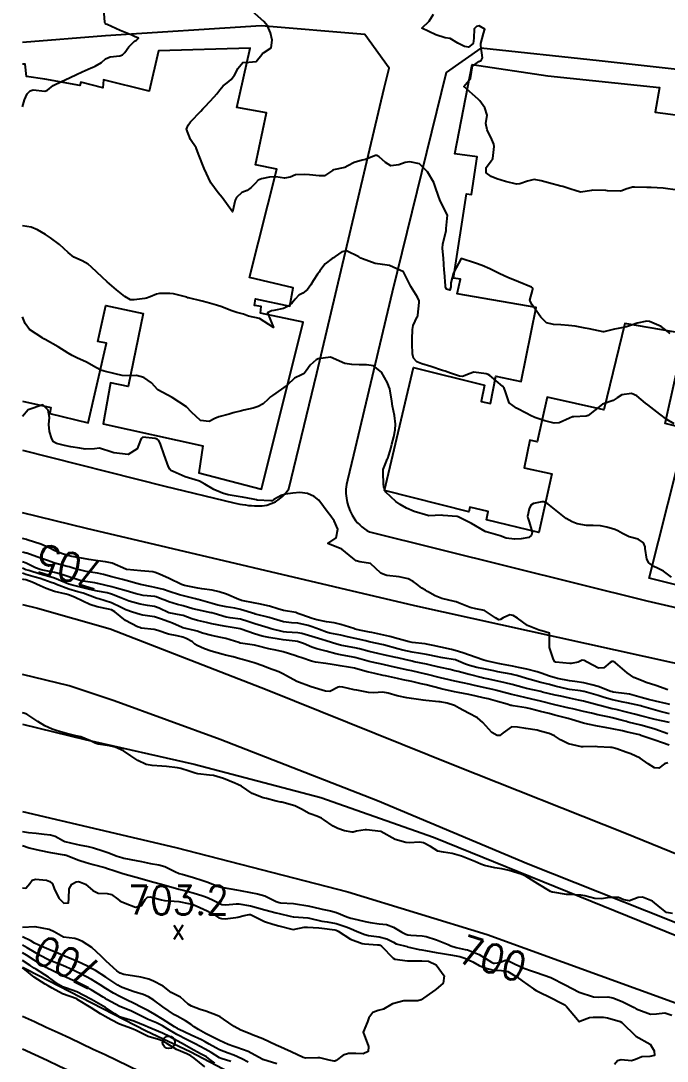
# Model space of a CAD drawing. Header units: metres. Extents: x 286371 to 293043, y 7462578 to 7466404.
# Drawn here: x 286381.7 to 286471.7, y 7466185.3 to 7466330.2 of the extents above; entities that cross this region are included whole.
import ezdxf
from ezdxf.enums import TextEntityAlignment as Align

# ---------------------------------------------------------------- set-up
doc = ezdxf.new("R2010")
doc.units = ezdxf.units.M
doc.header["$MEASUREMENT"] = 0
for name, color, linetype in [('Cotas', 45, 'Continuous'), ('Curvas de Nivel 1m', 11, 'Continuous'), ('Curvas de Nivel 5m', 15, 'Continuous'), ('Divisas', 45, 'Continuous'), ('Edificações', 30, 'Continuous'), ('Linha Férrea', 20, 'Continuous'), ('Pontos Cotados', 45, 'Continuous'), ('Postes', 20, 'Continuous'), ('Vias primárias', 230, 'Continuous')]:
    doc.layers.add(name, color=color, linetype=linetype)
doc.styles.add('Style-STANDARD', font='STANDARD.shx')

# ---------------------------------------------------------------- blocks, each defined once
blk = doc.blocks.new('ELVTXT_151')
at = {"layer": 'Pontos Cotados', "linetype": 'Continuous', "style": 'Style-STANDARD'}
for s, height, p in [('703.2', 4, (0, 4)), ('x', 3, (0, 0))]:
    blk.add_text(s, height=height, dxfattribs=at).set_placement(p, align=Align.MIDDLE_CENTER)

msp = doc.modelspace()

# ---------------------------------------------------------------- linework, layer by layer
at = {"layer": 'Curvas de Nivel 1m', "flags": 128}
for points, elevation in [([(286381.9, 7466318.26), (286382.17, 7466319.25), (286382.56, 7466320.05), (286382.95, 7466320.48), (286383.39, 7466320.63), (286384.98, 7466320.42), (286385.39, 7466320.58), (286386.17, 7466321.22), (286387.41, 7466321.84), (286387.75, 7466321.97), (286389.43, 7466322.77), (286390.2, 7466323.15), (286391.44, 7466323.68), (286391.61, 7466323.74), (286392.01, 7466323.9), (286392.88, 7466324.45), (286393.46, 7466324.95), (286394.09, 7466325.24), (286395.47, 7466325.37), (286395.81, 7466325.5), (286396.14, 7466325.83), (286396.7, 7466326.62), (286397.5, 7466327.4), (286397.76, 7466327.55), (286398.07, 7466327.81), (286397.51, 7466328.07), (286397.12, 7466328.22), (286395.52, 7466328.91), (286393.67, 7466329.74), (286393.53, 7466329.79), (286393.41, 7466329.88), (286393.35, 7466330.07), (286393.2, 7466331.88)], 709), ([(286473.18, 7466306.65), (286471.19, 7466306.91), (286469.48, 7466307.01), (286469.19, 7466307), (286468.91, 7466307.01), (286467.19, 7466307.05), (286466.91, 7466307.04), (286465.98, 7466306.77), (286465.41, 7466306.55), (286465.18, 7466306.52), (286463.42, 7466306.57), (286463.18, 7466306.58), (286461.39, 7466306.63), (286461.18, 7466306.6), (286459.68, 7466306.36), (286459.18, 7466306.49), (286458.01, 7466306.89), (286457.19, 7466307.13), (286456.9, 7466307.2), (286455.19, 7466307.64), (286454.19, 7466307.96), (286453.2, 7466308.12), (286452.26, 7466307.91), (286451.19, 7466307.51), (286450.72, 7466307.47), (286449.2, 7466307.84), (286448, 7466308.24), (286447.21, 7466308.56), (286446.52, 7466309.06), (286446.49, 7466309.8), (286447.24, 7466310.79), (286447.37, 7466310.93), (286447.42, 7466311.05), (286447.6, 7466312.72), (286447.56, 7466313.05), (286447.28, 7466313.7), (286446.65, 7466315.06), (286446.45, 7466315.94), (286446.62, 7466317.07), (286446.32, 7466318.1), (286445.6, 7466319.08), (286445.37, 7466319.32), (286443.4, 7466321.11), (286444.31, 7466322.21), (286444.45, 7466323.1), (286444.62, 7466323.93), (286445.46, 7466324.57), (286445.81, 7466324.73), (286446, 7466325.08), (286445.76, 7466326.81), (286445.74, 7466327.08), (286446.12, 7466328.47), (286446.31, 7466329.07), (286445.53, 7466329.56), (286445.15, 7466329.47), (286444.81, 7466329.1), (286444.77, 7466327.83), (286444.71, 7466327.1), (286444.03, 7466326.57), (286443.49, 7466326.68), (286442.56, 7466327.13), (286441.5, 7466327.76), (286440.79, 7466327.87), (286439.51, 7466328.3), (286437.52, 7466329.2), (286438.56, 7466330.17), (286439.15, 7466331.18)], 711), ([(286472.69, 7466274.08), (286471.69, 7466274.68), (286470.71, 7466275.44), (286469.05, 7466276.72), (286468.73, 7466276.98), (286467.52, 7466277.96), (286466.75, 7466278.31), (286465.41, 7466278.11), (286464.74, 7466277.69), (286464.2, 7466277.33), (286462.72, 7466276.81), (286461.59, 7466275.96), (286460.7, 7466275.23), (286460.42, 7466275.13), (286458.7, 7466275.06), (286458.54, 7466275.04), (286458.13, 7466274.88), (286456.68, 7466274.23), (286455.96, 7466274.19), (286454.69, 7466274.48), (286453.29, 7466274.97), (286452.7, 7466275.24), (286452.19, 7466275.5), (286450.71, 7466276.25), (286449.73, 7466277.02), (286449.22, 7466278.56), (286448.99, 7466279.03), (286448.76, 7466279.32), (286447.02, 7466280.82), (286446.78, 7466280.97), (286446.51, 7466281.07), (286444.79, 7466281.27), (286444.64, 7466281.25), (286444.26, 7466281.1), (286443.21, 7466280.69), (286442.78, 7466280.7), (286441.55, 7466281.14), (286440.79, 7466281.4), (286440.44, 7466281.51), (286438.8, 7466282.09), (286437.55, 7466282.46), (286436.82, 7466282.74), (286436.37, 7466283.22), (286436.22, 7466283.84), (286436.2, 7466285.22), (286436.2, 7466285.89), (286436.23, 7466287.22), (286436.32, 7466287.8), (286436.91, 7466288.99), (286436.98, 7466289.15), (286437, 7466289.21), (286437.16, 7466290.99), (286437.15, 7466291.21), (286436.95, 7466291.72), (286436, 7466293.23), (286435, 7466295.24), (286433.02, 7466296.14), (286432.05, 7466296.26), (286431.02, 7466296.44), (286429.28, 7466297.09), (286429.03, 7466297.18), (286428.76, 7466297.34), (286427.05, 7466298.18), (286426.38, 7466298.04), (286425.46, 7466297.39), (286425.21, 7466297.21), (286425.03, 7466297.11), (286424.06, 7466296.37), (286423.34, 7466295.42), (286423.21, 7466295.21), (286423, 7466294.93), (286422.39, 7466294.03), (286422.09, 7466293.44), (286421.62, 7466292.79), (286420.96, 7466292.3), (286420.42, 7466292), (286419.9, 7466291.47), (286419.45, 7466290.96), (286418.93, 7466290.47), (286418.28, 7466290.14), (286416.92, 7466289.88), (286416.61, 7466289.83), (286416.02, 7466289.53), (286416.88, 7466287.51), (286414.9, 7466288.74), (286413.38, 7466289.09), (286412.91, 7466289.26), (286412.68, 7466289.35), (286411.77, 7466289.59), (286410.92, 7466289.87), (286409.67, 7466290.38), (286408.93, 7466290.62), (286407.62, 7466290.98), (286406.94, 7466291.17), (286405.01, 7466291.64), (286404.94, 7466291.66), (286404.78, 7466291.71), (286402.95, 7466292.2), (286402.44, 7466292.26), (286400.96, 7466292.23), (286400.58, 7466292.16), (286399.69, 7466291.78), (286399.15, 7466291.6), (286398.95, 7466291.56), (286397.43, 7466291.34), (286396.95, 7466291.38), (286396.15, 7466291.84), (286394.97, 7466292.75), (286393.67, 7466293.87), (286392.99, 7466294.5), (286391.51, 7466295.91), (286391.02, 7466296.31), (286390.18, 7466296.78), (286389.03, 7466297.31), (286388.23, 7466297.96), (286387.06, 7466299.06), (286385.81, 7466299.99), (286385.08, 7466300.46), (286383.98, 7466301.13), (286383.1, 7466301.5), (286381.9, 7466301.66)], 709), ([(286472.35, 7466252.72), (286471.21, 7466253.53), (286470.37, 7466253.99), (286469.88, 7466254.2), (286469.16, 7466254.72), (286468.88, 7466255.21), (286468.67, 7466256.73), (286468.65, 7466256.96), (286468.43, 7466257.52), (286467.69, 7466258), (286466.44, 7466258.35), (286465.5, 7466258.78), (286464.84, 7466259.18), (286464.45, 7466259.34), (286463.31, 7466259.67), (286462.46, 7466259.85), (286461.4, 7466259.91), (286460.47, 7466259.93), (286459.2, 7466260.14), (286458.47, 7466260.41), (286457.67, 7466260.9), (286456.5, 7466261.84), (286455.1, 7466262.94), (286454.52, 7466263.2), (286454.25, 7466263.22), (286453.09, 7466262.97), (286452.73, 7466262.76), (286452.5, 7466262.23), (286452.28, 7466261.18), (286452.29, 7466260.98), (286452.48, 7466260.44), (286452.91, 7466258.97), (286452.84, 7466258.57), (286452.44, 7466258.24), (286451.36, 7466258.07), (286450.44, 7466258.01), (286449.31, 7466258.16), (286448.45, 7466258.45), (286446.5, 7466259.02), (286446.45, 7466259.03), (286446.37, 7466259.07), (286444.47, 7466260.19), (286442.62, 7466261.12), (286442.48, 7466261.17), (286442.43, 7466261.18), (286440.49, 7466261.32), (286440.31, 7466261.33), (286438.49, 7466261.28), (286438.38, 7466261.29), (286436.49, 7466261.88), (286435.38, 7466262.35), (286434.51, 7466262.84), (286433.93, 7466263.25), (286432.53, 7466264.57), (286432.22, 7466265.28), (286432.18, 7466265.65), (286432.13, 7466267.28), (286432.16, 7466267.7), (286432.6, 7466268.89), (286432.73, 7466269.14), (286432.79, 7466269.27), (286433.24, 7466270.65), (286433.38, 7466271.26), (286433.63, 7466272.28), (286433.84, 7466273.26), (286433.89, 7466274.05), (286433.73, 7466275.26), (286433.46, 7466276.52), (286433.36, 7466277.26), (286433.06, 7466278.97), (286432.96, 7466279.27), (286432.77, 7466279.78), (286431.94, 7466281.29), (286430.81, 7466282.18), (286429.85, 7466282.28), (286428.81, 7466282.3), (286427.8, 7466282.36), (286426.81, 7466282.49), (286424.82, 7466283.39), (286423.11, 7466283.13), (286422.82, 7466283.01), (286421.99, 7466282.26), (286421.42, 7466281.45), (286421.13, 7466281.11), (286420.79, 7466280.92), (286419.81, 7466280.43), (286418.76, 7466279.48), (286416.74, 7466278.01), (286416.45, 7466277.82), (286416.12, 7466277.53), (286415.42, 7466276.85), (286414.72, 7466276.48), (286414.02, 7466276.26), (286412.71, 7466275.97), (286412.4, 7466275.9), (286411.25, 7466275.61), (286410.83, 7466275.48), (286410.7, 7466275.44), (286409.27, 7466275.06), (286408.69, 7466274.82), (286407.92, 7466274.42), (286406.69, 7466274.53), (286405.46, 7466275.69), (286404.72, 7466276.46), (286402.73, 7466277.73), (286400.75, 7466278.8), (286399.85, 7466279.78), (286398.78, 7466280.53), (286397.77, 7466280.82), (286396.78, 7466280.79), (286395.79, 7466280.83), (286394.78, 7466281.03), (286393.25, 7466281.41), (286392.79, 7466281.58), (286392.22, 7466281.89), (286390.81, 7466282.69), (286389.45, 7466283.3), (286388.83, 7466283.62), (286388.27, 7466283.95), (286386.85, 7466284.79), (286385.04, 7466285.82), (286384.86, 7466285.92), (286384.7, 7466286.01), (286382.88, 7466287.22), (286382.24, 7466288.04), (286381.9, 7466288.98)], 708), ([(286471.8, 7466236.99), (286470.13, 7466237.61), (286468.82, 7466238.03), (286468.14, 7466238.29), (286467.09, 7466238.75), (286466.15, 7466239.39), (286464.53, 7466240.79), (286464.18, 7466240.94), (286464.02, 7466240.96), (286463.8, 7466240.8), (286462.89, 7466240.08), (286462.16, 7466240.05), (286460.59, 7466240.85), (286460.18, 7466241.11), (286459.89, 7466241.15), (286459.34, 7466240.87), (286458.35, 7466240.7), (286458.17, 7466240.7), (286456.2, 7466240.88), (286456.17, 7466240.89), (286456.07, 7466240.92), (286455.87, 7466241.23), (286455.35, 7466242.93), (286455.34, 7466243.81), (286455.33, 7466244.93), (286454.24, 7466245.24), (286453.87, 7466245.32), (286452.25, 7466245.98), (286450.86, 7466247), (286450.27, 7466247.38), (286449.82, 7466247.46), (286448.88, 7466247.03), (286448.49, 7466246.8), (286448.26, 7466246.78), (286447.82, 7466247.04), (286446.28, 7466248.06), (286445.05, 7466248.32), (286444.29, 7466248.49), (286442.63, 7466249.12), (286442.31, 7466249.26), (286442.11, 7466249.33), (286440.31, 7466249.73), (286439.39, 7466250.1), (286438.33, 7466250.72), (286438.04, 7466250.9), (286437.55, 7466251.2), (286436.85, 7466251.73), (286436.35, 7466252.13), (286435.62, 7466252.5), (286434.36, 7466252.76), (286432.68, 7466252.96), (286432.36, 7466253.03), (286431.83, 7466253.29), (286430.38, 7466254.62), (286428.89, 7466254.84), (286428.39, 7466254.99), (286427.91, 7466255.35), (286426.41, 7466256.63), (286424.42, 7466257.4), (286425.61, 7466258.21), (286425.81, 7466259.38), (286425.31, 7466260.56), (286424.7, 7466261.4), (286424.49, 7466261.7), (286423.19, 7466263.42), (286422.52, 7466263.95), (286421.61, 7466264.36), (286420.53, 7466264.52), (286419.58, 7466264.42), (286418.53, 7466264.3), (286417.92, 7466264.1), (286416.91, 7466263.52), (286416.67, 7466263.37), (286416.51, 7466263.34), (286414.61, 7466263.45), (286414.51, 7466263.47), (286414.01, 7466263.56), (286412.53, 7466263.85), (286412.21, 7466263.91), (286410.53, 7466264.2), (286409.76, 7466264.4), (286408.54, 7466264.92), (286407.29, 7466265.66), (286406.56, 7466266.07), (286405.97, 7466266.28), (286404.57, 7466266.68), (286402.87, 7466267.44), (286402.58, 7466267.59), (286402.4, 7466267.74), (286402.22, 7466268.11), (286401.65, 7466269.75), (286401.13, 7466271.26), (286400.87, 7466271.76), (286400.65, 7466271.94), (286400.38, 7466272.04), (286398.65, 7466272.24), (286398.41, 7466272.04), (286398.34, 7466271.8), (286397.85, 7466270.59), (286396.61, 7466269.82), (286394.62, 7466270.03), (286394.36, 7466270.11), (286392.63, 7466270.67), (286391.92, 7466270.6), (286390.62, 7466270.57), (286389.86, 7466270.7), (286388.63, 7466270.89), (286387.72, 7466271.05), (286386.63, 7466271.35), (286386.22, 7466271.57), (286385.96, 7466271.99), (286385.66, 7466273), (286385.58, 7466274), (286385.63, 7466274.94), (286385.46, 7466275.99), (286384.72, 7466276.75), (286382.7, 7466276.04), (286381.9, 7466275.09)], 707), ([(286472.09, 7466234.95), (286471.72, 7466235.05), (286470.1, 7466235.44), (286469.14, 7466235.68), (286468.1, 7466235.96), (286466.48, 7466236.39), (286466.11, 7466236.46), (286464.21, 7466236.7), (286464.11, 7466236.72), (286463.89, 7466236.8), (286462.12, 7466237.47), (286461.24, 7466237.73), (286460.13, 7466237.97), (286458.84, 7466238.17), (286458.13, 7466238.28), (286456.44, 7466238.61), (286456.14, 7466238.68), (286455.33, 7466238.93), (286454.15, 7466239.34), (286453.6, 7466239.51), (286452.16, 7466239.9), (286451.02, 7466240.14), (286450.16, 7466240.29), (286448.63, 7466240.57), (286448.17, 7466240.66), (286446.51, 7466241.06), (286446.18, 7466241.15), (286446.05, 7466241.2), (286444.19, 7466241.86), (286443.27, 7466242.19), (286442.19, 7466242.49), (286441.67, 7466242.61), (286440.2, 7466242.94), (286439.11, 7466243.18), (286438.21, 7466243.37), (286438, 7466243.41), (286436.21, 7466243.6), (286435.75, 7466243.69), (286434.23, 7466244.13), (286433.06, 7466244.45), (286432.23, 7466244.65), (286430.56, 7466244.99), (286430.24, 7466245.04), (286428.83, 7466245.34), (286428.25, 7466245.48), (286428.05, 7466245.54), (286426.26, 7466246.12), (286425.32, 7466246.33), (286424.26, 7466246.51), (286422.89, 7466246.79), (286422.27, 7466246.97), (286420.82, 7466247.46), (286420.28, 7466247.67), (286419.97, 7466247.77), (286418.28, 7466248.08), (286417.49, 7466248.3), (286416.29, 7466248.69), (286414.84, 7466249), (286414.3, 7466249.09), (286412.41, 7466249.48), (286412.3, 7466249.51), (286412.04, 7466249.59), (286410.31, 7466250.33), (286409.29, 7466250.66), (286408.32, 7466250.88), (286406.89, 7466251.1), (286406.33, 7466251.2), (286404.47, 7466251.57), (286404.33, 7466251.6), (286404.03, 7466251.71), (286402.35, 7466252.54), (286401, 7466253.11), (286400.36, 7466253.37), (286400.04, 7466253.45), (286398.37, 7466253.61), (286396.41, 7466253.8), (286396.37, 7466253.8), (286396.29, 7466253.84), (286394.39, 7466254.67), (286393.44, 7466254.83), (286392.39, 7466254.97), (286391.12, 7466255.19), (286390.39, 7466255.31), (286388.74, 7466255.61), (286388.4, 7466255.68), (286387.44, 7466255.97), (286386.41, 7466256.39), (286385.62, 7466256.79), (286384.42, 7466257.33), (286382.56, 7466257.92), (286382.43, 7466257.94), (286382.08, 7466258.05), (286381.9, 7466258.12)], 706), ([(286472.04, 7466232.46), (286470.95, 7466232.69), (286470.06, 7466232.87), (286469.85, 7466232.92), (286468.06, 7466233.41), (286467.19, 7466233.63), (286466.07, 7466233.9), (286464.61, 7466234.25), (286464.08, 7466234.38), (286462.36, 7466234.82), (286462.09, 7466234.89), (286461.99, 7466234.92), (286460.09, 7466235.44), (286459.37, 7466235.59), (286458.1, 7466235.84), (286456.9, 7466236.11), (286456.1, 7466236.29), (286454.35, 7466236.7), (286454.11, 7466236.76), (286453.23, 7466236.96), (286452.12, 7466237.22), (286451.79, 7466237.31), (286450.13, 7466237.75), (286449.15, 7466238), (286448.13, 7466238.23), (286446.65, 7466238.54), (286446.14, 7466238.65), (286445.8, 7466238.73), (286444.36, 7466239.1), (286444.19, 7466239.14), (286444.14, 7466239.15), (286442.58, 7466239.55), (286442.15, 7466239.67), (286441.47, 7466239.83), (286440.16, 7466240.11), (286438.92, 7466240.42), (286438.17, 7466240.6), (286436.46, 7466240.93), (286436.17, 7466241), (286435.15, 7466241.24), (286434.18, 7466241.47), (286433.9, 7466241.54), (286432.19, 7466241.91), (286431.41, 7466242.09), (286430.2, 7466242.37), (286428.83, 7466242.71), (286428.21, 7466242.86), (286426.38, 7466243.21), (286426.21, 7466243.24), (286425.7, 7466243.38), (286424.22, 7466243.82), (286423.62, 7466244.02), (286422.23, 7466244.46), (286420.83, 7466244.86), (286420.24, 7466244.97), (286418.69, 7466245.04), (286418.24, 7466245.09), (286416.55, 7466245.52), (286416.25, 7466245.61), (286416.13, 7466245.64), (286414.25, 7466246.2), (286413.29, 7466246.54), (286412.26, 7466246.84), (286410.81, 7466247.06), (286410.27, 7466247.16), (286408.59, 7466247.64), (286408.28, 7466247.74), (286408.16, 7466247.76), (286406.28, 7466248.16), (286405.64, 7466248.32), (286404.29, 7466248.7), (286403.48, 7466248.9), (286402.3, 7466249.27), (286401.96, 7466249.41), (286401.08, 7466249.76), (286400.51, 7466249.97), (286400.31, 7466250.02), (286398.7, 7466250.18), (286398.31, 7466250.25), (286397.71, 7466250.41), (286396.32, 7466250.82), (286395, 7466251.19), (286394.33, 7466251.37), (286392.39, 7466251.84), (286392.34, 7466251.85), (286391.96, 7466251.9), (286390.35, 7466252.14), (286390.06, 7466252.22), (286388.36, 7466252.76), (286387.22, 7466253.12), (286386.36, 7466253.36), (286384.7, 7466253.68), (286384.37, 7466253.76), (286383.69, 7466254.02), (286382.38, 7466254.65), (286381.9, 7466254.84)], 704), ([(286471.81, 7466230.89), (286470.03, 7466231.52), (286468.9, 7466231.86), (286468.04, 7466232.08), (286466.29, 7466232.52), (286466.05, 7466232.58), (286465.32, 7466232.78), (286464.06, 7466233.1), (286463.67, 7466233.19), (286462.06, 7466233.53), (286461.16, 7466233.75), (286460.07, 7466234.01), (286458.6, 7466234.35), (286458.08, 7466234.48), (286456.08, 7466234.91), (286454.09, 7466235.43), (286453.46, 7466235.59), (286452.1, 7466235.92), (286450.9, 7466236.19), (286450.1, 7466236.37), (286448.31, 7466236.83), (286448.11, 7466236.89), (286447.99, 7466236.92), (286447.42, 7466237.04), (286446.12, 7466237.33), (286444.69, 7466237.66), (286444.12, 7466237.8), (286443.24, 7466238.01), (286442.13, 7466238.24), (286440.76, 7466238.53), (286440.14, 7466238.67), (286438.16, 7466239.18), (286438.14, 7466239.18), (286438.09, 7466239.2), (286436.15, 7466239.64), (286435.62, 7466239.76), (286434.16, 7466240.1), (286433.11, 7466240.32), (286432.17, 7466240.52), (286430.6, 7466240.88), (286430.18, 7466240.98), (286428.89, 7466241.33), (286428.19, 7466241.51), (286427.98, 7466241.56), (286426.19, 7466241.88), (286425.55, 7466242.02), (286424.2, 7466242.38), (286422.89, 7466242.74), (286422.21, 7466242.97), (286421.06, 7466243.45), (286420.22, 7466243.75), (286419.89, 7466243.8), (286418.22, 7466243.99), (286417.65, 7466244.07), (286416.23, 7466244.3), (286415.27, 7466244.5), (286414.23, 7466244.81), (286412.37, 7466245.45), (286412.24, 7466245.49), (286411.66, 7466245.59), (286410.25, 7466245.83), (286409.99, 7466245.88), (286408.25, 7466246.22), (286407.53, 7466246.38), (286406.26, 7466246.68), (286405.47, 7466246.9), (286404.27, 7466247.35), (286403.99, 7466247.43), (286402.27, 7466247.74), (286400.92, 7466248.4), (286400.29, 7466248.61), (286399.31, 7466248.77), (286398.29, 7466248.94), (286396.75, 7466249.38), (286396.3, 7466249.54), (286395.6, 7466249.84), (286394.31, 7466250.34), (286393.68, 7466250.51), (286392.33, 7466250.77), (286391.25, 7466250.99), (286390.33, 7466251.22), (286388.65, 7466251.63), (286388.34, 7466251.73), (286387.79, 7466251.96), (286386.35, 7466252.57), (286385.55, 7466252.8), (286384.36, 7466253.14), (286382.79, 7466253.62), (286382.37, 7466253.75), (286381.9, 7466253.95)], 703), ([(286471.99, 7466229.3), (286471.06, 7466229.62), (286470, 7466230.02), (286468.08, 7466230.67), (286468.02, 7466230.69), (286467.86, 7466230.74), (286466.03, 7466231.16), (286465.52, 7466231.28), (286464.04, 7466231.6), (286463.07, 7466231.78), (286462.04, 7466231.96), (286460.68, 7466232.21), (286460.05, 7466232.36), (286458.41, 7466232.88), (286458.06, 7466232.98), (286457.92, 7466233.02), (286456.06, 7466233.5), (286455.3, 7466233.7), (286454.07, 7466233.99), (286452.69, 7466234.35), (286452.08, 7466234.49), (286450.28, 7466234.8), (286450.08, 7466234.82), (286449.93, 7466234.85), (286449.42, 7466235.01), (286448.09, 7466235.39), (286446.77, 7466235.74), (286446.1, 7466235.89), (286445.12, 7466236.11), (286444.1, 7466236.34), (286442.6, 7466236.63), (286442.11, 7466236.73), (286440.25, 7466237.16), (286440.11, 7466237.19), (286440.08, 7466237.2), (286438.12, 7466237.71), (286437.46, 7466237.87), (286436.13, 7466238.16), (286434.95, 7466238.42), (286434.13, 7466238.6), (286432.46, 7466238.96), (286432.14, 7466239.03), (286430.97, 7466239.3), (286430.15, 7466239.49), (286429.93, 7466239.54), (286428.16, 7466240.03), (286427.34, 7466240.18), (286426.17, 7466240.34), (286425.02, 7466240.54), (286424.17, 7466240.67), (286422.72, 7466240.89), (286422.18, 7466241), (286420.82, 7466241.45), (286420.19, 7466241.68), (286419.86, 7466241.79), (286418.2, 7466242.32), (286417.18, 7466242.53), (286416.2, 7466242.71), (286414.6, 7466243.16), (286414.21, 7466243.25), (286412.28, 7466243.51), (286412.21, 7466243.53), (286412.04, 7466243.59), (286410.22, 7466244.17), (286409.53, 7466244.32), (286408.23, 7466244.58), (286406.99, 7466244.91), (286406.24, 7466245.17), (286405.85, 7466245.29), (286404.24, 7466245.67), (286404.12, 7466245.72), (286402.8, 7466246.28), (286402.26, 7466246.48), (286401.12, 7466246.91), (286400.26, 7466247.17), (286398.64, 7466247.43), (286398.27, 7466247.5), (286397.24, 7466247.82), (286396.28, 7466248.16), (286395.65, 7466248.47), (286394.29, 7466249.15), (286392.51, 7466249.7), (286392.31, 7466249.75), (286391.94, 7466249.9), (286390.32, 7466250.46), (286389.6, 7466250.66), (286388.33, 7466251.03), (286386.63, 7466251.69), (286386.34, 7466251.81), (286385.88, 7466251.99), (286384.35, 7466252.52), (286383.67, 7466252.71), (286382.36, 7466253.09), (286381.9, 7466253.26)], 702), ([(286471.81, 7466226.82), (286471.35, 7466226.68), (286470.55, 7466226.09), (286469.95, 7466226.13), (286469.08, 7466226.72), (286467.97, 7466227.51), (286466.65, 7466228.09), (286465.99, 7466228.33), (286464.73, 7466228.78), (286464, 7466228.96), (286463.81, 7466228.98), (286462, 7466229.09), (286461.72, 7466229.11), (286460, 7466229.08), (286459.77, 7466229.09), (286458, 7466229.47), (286456.88, 7466230.04), (286456.02, 7466230.61), (286455.26, 7466230.93), (286454.03, 7466231.27), (286453.61, 7466231.37), (286452.03, 7466231.62), (286450.87, 7466231.83), (286450.04, 7466231.86), (286448.88, 7466231.03), (286448.42, 7466230.63), (286448.02, 7466230.64), (286447.31, 7466231.06), (286446.04, 7466232.44), (286445.28, 7466233.09), (286444.06, 7466233.75), (286442.75, 7466234.45), (286442.08, 7466234.81), (286441.08, 7466235.15), (286440.09, 7466235.34), (286439.9, 7466235.36), (286438.09, 7466235.53), (286437.72, 7466235.57), (286436.09, 7466235.79), (286435.44, 7466235.88), (286434.1, 7466236.16), (286432.83, 7466236.54), (286432.1, 7466236.67), (286430.82, 7466236.59), (286430.1, 7466236.62), (286428.5, 7466236.95), (286428.11, 7466237.03), (286426.55, 7466237.37), (286426.12, 7466237.42), (286426.08, 7466237.42), (286425.87, 7466237.38), (286424.72, 7466236.79), (286424.11, 7466236.83), (286422.12, 7466237.43), (286420.13, 7466238.17), (286418.68, 7466238.95), (286418.15, 7466239.26), (286417.59, 7466239.5), (286416.16, 7466240.03), (286415.36, 7466240.34), (286414.17, 7466240.77), (286412.54, 7466241.22), (286412.18, 7466241.32), (286411.24, 7466241.6), (286410.19, 7466241.86), (286409.87, 7466241.93), (286408.2, 7466242.39), (286407.25, 7466242.71), (286406.21, 7466243.2), (286405.92, 7466243.39), (286405.57, 7466243.69), (286404.68, 7466244.17), (286404.22, 7466244.33), (286403.43, 7466244.53), (286402.23, 7466244.76), (286400.73, 7466245.27), (286400.24, 7466245.42), (286398.42, 7466245.62), (286398.24, 7466245.68), (286397.93, 7466245.81), (286396.26, 7466246.67), (286394.75, 7466247.86), (286394.28, 7466248.16), (286393.88, 7466248.27), (286392.29, 7466248.57), (286391.29, 7466248.91), (286390.3, 7466249.35), (286389.14, 7466249.94), (286388.32, 7466250.24), (286387.95, 7466250.33), (286386.33, 7466250.73), (286385.19, 7466251.14), (286384.34, 7466251.5), (286383.24, 7466252.03), (286382.35, 7466252.33), (286381.99, 7466252.4), (286381.9, 7466252.43)], 701), ([(286381.9, 7466215.32), (286382.82, 7466214.99), (286383.78, 7466214.76), (286385.34, 7466214.43), (286385.77, 7466214.35), (286387.69, 7466214.04), (286387.76, 7466214.02), (286387.81, 7466214.01), (286387.96, 7466213.96), (286389.75, 7466213.29), (286390.77, 7466212.94), (286391.74, 7466212.66), (286393.36, 7466212.24), (286393.73, 7466212.13), (286394.61, 7466211.85), (286395.72, 7466211.48), (286396.21, 7466211.33), (286397.71, 7466210.91), (286398.91, 7466210.58), (286399.7, 7466210.36), (286401.6, 7466209.84), (286401.7, 7466209.81), (286401.91, 7466209.74), (286403.69, 7466209.24), (286404.3, 7466209.09), (286405.68, 7466208.72), (286407.03, 7466208.31), (286407.67, 7466208.07), (286408.53, 7466207.64), (286409.66, 7466207.11), (286410.23, 7466207.04), (286411.66, 7466207.21), (286412.04, 7466207.21), (286413.65, 7466206.93), (286414.51, 7466206.69), (286415.65, 7466206.35), (286417.22, 7466205.93), (286417.64, 7466205.83), (286419.21, 7466205.48), (286419.63, 7466205.4), (286419.72, 7466205.39), (286421.63, 7466205.24), (286421.87, 7466205.2), (286423.62, 7466204.79), (286424.36, 7466204.67), (286425.62, 7466204.43), (286426.99, 7466203.99), (286427.61, 7466203.75), (286428.54, 7466203.34), (286429.59, 7466202.91), (286430.11, 7466202.79), (286431.58, 7466202.59), (286432.64, 7466202.33), (286433.57, 7466201.83), (286433.95, 7466201.64), (286435.48, 7466201.23), (286435.55, 7466201.21), (286435.56, 7466201.2), (286437.17, 7466200.81), (286437.56, 7466200.77), (286438.04, 7466200.7), (286439.55, 7466200.4), (286440.44, 7466200.26), (286441.55, 7466200.08), (286442.82, 7466199.84), (286443.54, 7466199.63), (286444.63, 7466199.09), (286445.53, 7466198.59), (286446.3, 7466198.28), (286447.52, 7466197.96), (286448.65, 7466197.9), (286449.52, 7466197.77), (286450.83, 7466196.99), (286451.5, 7466196.46), (286453.09, 7466195.35), (286453.48, 7466195.13), (286453.84, 7466194.95), (286455.46, 7466194.12), (286456.98, 7466193.37), (286457.45, 7466193.12), (286457.72, 7466192.89), (286459.21, 7466191.08), (286459.37, 7466190.87), (286459.41, 7466190.81), (286459.47, 7466190.81), (286459.57, 7466190.86), (286460.92, 7466191.35), (286461.42, 7466191.41), (286462.84, 7466191.39), (286463.41, 7466191.31), (286465.18, 7466190.78), (286465.4, 7466190.64), (286467.37, 7466188.74), (286469.36, 7466187.64), (286469.92, 7466186.71), (286469.96, 7466186.08), (286469.33, 7466185.93), (286468.18, 7466185.88), (286467.33, 7466185.49), (286466.76, 7466185.32), (286465.32, 7466185.43), (286464.79, 7466185.32), (286464.39, 7466184.79)], 701), ([(286381.9, 7466209.4), (286382.36, 7466209.38), (286382.9, 7466210.04), (286383.25, 7466210.49), (286383.71, 7466210.62), (286385.21, 7466210.5), (286385.71, 7466210.31), (286386.09, 7466209.99), (286386.32, 7466209.35), (286386.94, 7466207.98), (286387.65, 7466207.28), (286388.28, 7466207.33), (286388.36, 7466207.95), (286388.37, 7466209.27), (286388.74, 7466209.95), (286389.36, 7466210.28), (286389.7, 7466210.3), (286389.99, 7466210.22), (286390.67, 7466209.92), (286391.68, 7466209.06), (286392.45, 7466208.66), (286393.68, 7466208.61), (286394.3, 7466208.48), (286395.17, 7466207.84), (286395.44, 7466207.62), (286395.66, 7466207.52), (286396.2, 7466207.28), (286397.65, 7466206.72), (286398.48, 7466206.97), (286399, 7466207.78), (286399.31, 7466208.14), (286399.67, 7466208.15), (286401.24, 7466207.75), (286401.66, 7466207.65), (286401.76, 7466207.64), (286403.66, 7466207.5), (286403.9, 7466207.47), (286405.65, 7466207.08), (286406.62, 7466206.7), (286407.64, 7466206.2), (286408.64, 7466205.64), (286409.26, 7466205.26), (286409.63, 7466205.14), (286410.12, 7466205.12), (286411.63, 7466205.28), (286411.9, 7466205.32), (286412.79, 7466205.58), (286413.48, 7466205.72), (286413.64, 7466205.7), (286413.96, 7466205.56), (286415.62, 7466204.71), (286416.79, 7466204.34), (286417.61, 7466204.14), (286419.44, 7466203.64), (286419.61, 7466203.63), (286421.15, 7466203.92), (286421.61, 7466203.94), (286423.18, 7466203.85), (286423.61, 7466203.8), (286425.43, 7466203.56), (286425.61, 7466203.52), (286425.9, 7466203.38), (286427.58, 7466202.26), (286429.23, 7466201.67), (286429.57, 7466201.62), (286431.38, 7466201.49), (286431.57, 7466201.47), (286431.71, 7466201.43), (286431.91, 7466201.29), (286433.54, 7466199.63), (286433.78, 7466199.5), (286435.53, 7466199.23), (286437.54, 7466199.27), (286438.48, 7466199.18), (286439.53, 7466198.67), (286440.65, 7466197.15), (286440.51, 7466196.12), (286439.48, 7466195.26), (286439.36, 7466195.17), (286437.45, 7466193.82), (286436.99, 7466193.67), (286435.45, 7466193.69), (286435.03, 7466193.66), (286433.44, 7466193.26), (286432.18, 7466192.53), (286431.43, 7466192.31), (286430.69, 7466192.04), (286430.16, 7466191.31), (286429.95, 7466190.77), (286429.38, 7466189.32), (286430.09, 7466187.31), (286430.04, 7466186.62), (286429.34, 7466186.31), (286428.33, 7466186.35), (286427.34, 7466186.34), (286426.59, 7466186.11), (286425.58, 7466185.38), (286425.41, 7466185.29), (286425.32, 7466185.28), (286424.64, 7466185.39), (286423.33, 7466185.73), (286423.03, 7466185.71), (286421.33, 7466185.67), (286420.98, 7466185.8), (286419.34, 7466186.59), (286417.45, 7466187.4), (286417.35, 7466187.45), (286417.24, 7466187.51), (286415.37, 7466188.39), (286414.03, 7466188.9), (286413.38, 7466189.15), (286412.33, 7466189.58), (286411.39, 7466190.09), (286409.92, 7466191.11), (286409.42, 7466191.43), (286409.01, 7466191.63), (286407.43, 7466192.22), (286406.64, 7466192.46), (286405.44, 7466192.92), (286404.96, 7466193.21), (286404.42, 7466193.71), (286403.92, 7466194.17), (286403.46, 7466194.4), (286402.59, 7466194.85), (286401.48, 7466195.71), (286401.41, 7466195.76), (286400.14, 7466196.42), (286399.5, 7466196.68), (286398.36, 7466196.95), (286397.5, 7466197.11), (286396, 7466197.34), (286395.51, 7466197.52), (286395.04, 7466197.85), (286393.53, 7466199.22), (286392.85, 7466199.88), (286391.56, 7466201.1), (286390.26, 7466201.92), (286389.58, 7466202.23), (286389.18, 7466202.34), (286387.58, 7466202.55), (286386.31, 7466203.27), (286385.6, 7466203.6), (286383.65, 7466203.98), (286383.6, 7466203.98), (286381.9, 7466203.91)], 702), ([(286417.31, 7466184.89), (286415.36, 7466185.49), (286415.32, 7466185.51), (286415.27, 7466185.54), (286413.34, 7466186.63), (286411.77, 7466187.17), (286411.35, 7466187.3), (286410.55, 7466187.61), (286409.36, 7466188.13), (286408.42, 7466188.59), (286407.38, 7466189.13), (286406.41, 7466189.67), (286405.79, 7466190.07), (286405.4, 7466190.36), (286404.61, 7466190.9), (286403.42, 7466191.54), (286403.07, 7466191.73), (286401.44, 7466192.84), (286400.2, 7466193.77), (286399.46, 7466194.25), (286398.71, 7466194.55), (286397.47, 7466194.95), (286395.78, 7466195.54), (286395.48, 7466195.67), (286395.18, 7466195.85), (286393.5, 7466196.98), (286392.06, 7466197.9), (286391.52, 7466198.2), (286390.95, 7466198.49), (286389.53, 7466199.15), (286387.64, 7466199.96), (286387.54, 7466200), (286387.48, 7466200.03), (286385.56, 7466200.81), (286384.16, 7466201.42), (286383.57, 7466201.73), (286383.03, 7466202.03), (286381.9, 7466202.57)], 701), ([(286410.93, 7466185.22), (286409.58, 7466185.62), (286409.33, 7466185.74), (286408.16, 7466186.48), (286407.34, 7466186.95), (286405.95, 7466187.69), (286405.37, 7466187.98), (286404.84, 7466188.23), (286403.38, 7466188.99), (286402.15, 7466189.74), (286401.4, 7466190.2), (286400.58, 7466190.59), (286399.41, 7466191.08), (286397.93, 7466191.81), (286397.43, 7466192.07), (286396.99, 7466192.26), (286395.44, 7466192.89), (286393.65, 7466193.87), (286393.46, 7466193.99), (286393.15, 7466194.19), (286391.47, 7466195.23), (286390.14, 7466195.92), (286389.49, 7466196.24), (286388.95, 7466196.49), (286387.5, 7466197.14), (286385.84, 7466197.99), (286385.52, 7466198.15), (286385.2, 7466198.32), (286383.53, 7466199.34), (286382.45, 7466200.04), (286381.9, 7466200.37)], 699), ([(286408.67, 7466184.99), (286407.79, 7466185.66), (286407.53, 7466185.86), (286407.33, 7466185.97), (286406.71, 7466186.3), (286405.35, 7466187.03), (286404.14, 7466187.71), (286403.37, 7466188.15), (286402.46, 7466188.66), (286401.39, 7466189.19), (286399.98, 7466189.78), (286399.4, 7466190.02), (286398.99, 7466190.2), (286397.41, 7466190.84), (286396.01, 7466191.24), (286395.42, 7466191.46), (286394.77, 7466191.85), (286393.44, 7466192.75), (286391.51, 7466193.85), (286391.45, 7466193.88), (286391.41, 7466193.91), (286389.47, 7466194.92), (286388.01, 7466195.42), (286387.48, 7466195.62), (286386.91, 7466195.97), (286385.5, 7466196.96), (286383.82, 7466198.02), (286383.52, 7466198.21), (286382.97, 7466198.58), (286381.9, 7466199.28)], 698), ([(286407.31, 7466184.47), (286405.81, 7466185.69), (286405.33, 7466185.99), (286404.77, 7466186.27), (286403.35, 7466186.91), (286402.02, 7466187.74), (286401.37, 7466188.1), (286400.85, 7466188.28), (286399.38, 7466188.72), (286397.62, 7466189.58), (286397.39, 7466189.7), (286397.06, 7466189.82), (286395.4, 7466190.44), (286394.25, 7466191.02), (286393.42, 7466191.5), (286392.77, 7466191.88), (286391.44, 7466192.68), (286389.47, 7466193.93), (286389.45, 7466193.94), (286387.46, 7466194.66), (286386.01, 7466195.46), (286385.48, 7466195.77), (286385.03, 7466196), (286383.5, 7466196.95), (286382.19, 7466198.04), (286381.9, 7466198.25)], 697)]:
    msp.add_lwpolyline(points, dxfattribs=dict(at, elevation=elevation))
at = {"layer": 'Curvas de Nivel 5m', "flags": 128}
for points, elevation in [([(286472.16, 7466286.68), (286470.89, 7466287.66), (286469.27, 7466288.34), (286468.9, 7466288.37), (286467.53, 7466288.11), (286466.89, 7466287.87), (286466.08, 7466287.58), (286464.88, 7466287.36), (286464.39, 7466287.29), (286462.88, 7466286.9), (286462.79, 7466286.9), (286460.88, 7466287.31), (286460.32, 7466287.42), (286458.89, 7466287.68), (286457.99, 7466287.79), (286456.89, 7466287.88), (286455.87, 7466287.94), (286454.89, 7466288.16), (286454.14, 7466288.95), (286452.93, 7466290.66), (286452.73, 7466290.97), (286452.59, 7466291.32), (286452.97, 7466292.66), (286453.03, 7466292.9), (286453.03, 7466292.96), (286452.98, 7466293.03), (286452.84, 7466293.11), (286450.99, 7466293.88), (286449.53, 7466294.48), (286449, 7466294.71), (286448.31, 7466295.03), (286447.01, 7466295.7), (286445.94, 7466296.15), (286445.02, 7466296.48), (286443.03, 7466297.11), (286441.93, 7466295.14), (286441.57, 7466293.73), (286441.6, 7466293.15), (286441.42, 7466292.7), (286440.97, 7466292.86), (286440.84, 7466293.16), (286440.82, 7466293.31), (286440.7, 7466295.16), (286440.67, 7466295.5), (286440.54, 7466297.16), (286440.42, 7466298.53), (286440.45, 7466299.16), (286440.92, 7466300.97), (286440.93, 7466301.15), (286440.92, 7466301.32), (286441.12, 7466303.14), (286440.11, 7466305.16), (286439.47, 7466306.88), (286439.38, 7466307.17), (286439.19, 7466307.72), (286438.35, 7466309.19), (286437.23, 7466310.29), (286435.85, 7466310.61), (286435.23, 7466310.48), (286434.33, 7466310.15), (286433.23, 7466310.02), (286432.46, 7466310.51), (286431.57, 7466311.3), (286431.25, 7466311.47), (286431.08, 7466311.47), (286430.69, 7466311.31), (286429.67, 7466310.91), (286429.24, 7466310.8), (286428.09, 7466310.5), (286427.23, 7466310.03), (286426.79, 7466309.81), (286425.23, 7466309.46), (286425.17, 7466309.45), (286425.1, 7466309.4), (286423.98, 7466308.64), (286423.21, 7466308.66), (286421.88, 7466308.78), (286421.21, 7466308.83), (286419.92, 7466308.76), (286419.21, 7466308.45), (286418.4, 7466308.3), (286417.21, 7466308.48), (286416.3, 7466308.43), (286415.2, 7466308.23), (286414.72, 7466308.03), (286414.29, 7466307.56), (286413.76, 7466306.99), (286413.18, 7466306.59), (286412.45, 7466306.31), (286411.7, 7466305.6), (286411.53, 7466305.23), (286411.13, 7466303.6), (286409.7, 7466305.63), (286409.17, 7466306.27), (286408.13, 7466307.65), (286407.22, 7466309.66), (286406.42, 7466311.68), (286406.1, 7466312.52), (286405.28, 7466313.69), (286404.74, 7466315.14), (286404.96, 7466315.7), (286405.32, 7466316.18), (286406.72, 7466317.67), (286407.03, 7466317.99), (286407.35, 7466318.31), (286408.01, 7466319.01), (286408.59, 7466319.65), (286408.95, 7466320.07), (286409.39, 7466320.62), (286409.87, 7466321.16), (286410.43, 7466321.62), (286410.96, 7466322.06), (286411.42, 7466322.68), (286411.74, 7466323.29), (286411.88, 7466323.6), (286412.61, 7466324.42), (286413.45, 7466324.46), (286414.44, 7466324.56), (286415.24, 7466325.55), (286415.32, 7466325.7), (286415.47, 7466325.79), (286416.53, 7466326.47), (286416.7, 7466327.53), (286416.46, 7466328.58), (286416.04, 7466329.54), (286415.53, 7466330.15), (286413.9, 7466331.57)], 710), ([(286472.06, 7466233.68), (286470.77, 7466233.99), (286470.08, 7466234.16), (286468.16, 7466234.73), (286468.08, 7466234.76), (286468.06, 7466234.76), (286466.09, 7466235.19), (286465.58, 7466235.28), (286464.1, 7466235.62), (286462.96, 7466235.95), (286462.1, 7466236.21), (286460.18, 7466236.78), (286460.11, 7466236.8), (286459.66, 7466236.86), (286458.12, 7466237.06), (286457.9, 7466237.1), (286456.12, 7466237.53), (286455.32, 7466237.74), (286454.13, 7466238.04), (286452.63, 7466238.47), (286452.14, 7466238.61), (286450.76, 7466239), (286450.15, 7466239.15), (286449.97, 7466239.19), (286448.15, 7466239.52), (286447.56, 7466239.64), (286446.16, 7466239.92), (286445.21, 7466240.13), (286444.16, 7466240.41), (286443.64, 7466240.58), (286442.31, 7466241.13), (286442.21, 7466241.17), (286442.17, 7466241.18), (286440.47, 7466241.45), (286440.18, 7466241.51), (286439.75, 7466241.6), (286438.19, 7466241.93), (286437.33, 7466242.07), (286436.19, 7466242.25), (286434.91, 7466242.53), (286434.2, 7466242.72), (286432.21, 7466243.28), (286430.22, 7466243.72), (286429.72, 7466243.82), (286428.23, 7466244.17), (286427.18, 7466244.41), (286426.23, 7466244.61), (286424.74, 7466244.89), (286424.24, 7466245.04), (286423.27, 7466245.42), (286422.25, 7466245.81), (286421.72, 7466245.97), (286420.26, 7466246.28), (286419.37, 7466246.36), (286418.26, 7466246.49), (286416.88, 7466246.9), (286416.27, 7466247.1), (286414.36, 7466247.55), (286414.27, 7466247.57), (286414.25, 7466247.58), (286412.28, 7466248.22), (286411.47, 7466248.41), (286410.29, 7466248.59), (286409.09, 7466248.83), (286408.3, 7466249.04), (286406.39, 7466249.58), (286406.3, 7466249.6), (286405.99, 7466249.68), (286404.31, 7466250.1), (286403.77, 7466250.26), (286402.32, 7466250.73), (286401.55, 7466250.98), (286400.33, 7466251.27), (286399.91, 7466251.35), (286398.33, 7466251.68), (286397.82, 7466251.81), (286396.34, 7466252.23), (286395.81, 7466252.38), (286394.36, 7466252.77), (286393.18, 7466253.07), (286392.36, 7466253.25), (286390.77, 7466253.52), (286390.37, 7466253.6), (286389.09, 7466253.94), (286388.38, 7466254.15), (286388.13, 7466254.21), (286386.38, 7466254.67), (286385.37, 7466255.02), (286384.39, 7466255.37), (286382.47, 7466256.04), (286382.4, 7466256.06), (286382.38, 7466256.07), (286381.9, 7466256.18)], 705), ([(286472.47, 7466205.83), (286471.64, 7466205.99), (286470.75, 7466206.69), (286469.67, 7466207.56), (286468.28, 7466208.12), (286467.67, 7466208.07), (286466.5, 7466207.59), (286465.67, 7466207.73), (286464.95, 7466208.06), (286463.67, 7466208.06), (286462.59, 7466207.91), (286461.67, 7466207.93), (286460.24, 7466208.3), (286459.68, 7466208.41), (286458.1, 7466208.47), (286457.68, 7466208.5), (286455.8, 7466208.81), (286455.68, 7466208.84), (286455.49, 7466208.93), (286453.7, 7466209.98), (286452.09, 7466210.98), (286451.72, 7466211.2), (286451.37, 7466211.34), (286449.73, 7466211.85), (286448.69, 7466212.07), (286447.73, 7466212.22), (286446.25, 7466212.55), (286445.74, 7466212.72), (286444.91, 7466213.09), (286443.75, 7466213.57), (286443.05, 7466213.82), (286441.77, 7466214.2), (286440.54, 7466214.39), (286439.77, 7466214.53), (286438.73, 7466215.18), (286437.79, 7466215.69), (286437.2, 7466215.8), (286435.79, 7466215.7), (286435.31, 7466215.72), (286433.8, 7466216.15), (286431.81, 7466217.28), (286429.82, 7466217.51), (286429.62, 7466217.52), (286428.45, 7466217.33), (286427.96, 7466217.2), (286427.81, 7466217.17), (286426.76, 7466217.36), (286425.82, 7466217.68), (286425.18, 7466218.03), (286423.84, 7466218.95), (286423.56, 7466219.13), (286422.91, 7466219.42), (286422.1, 7466219.69), (286421.85, 7466219.79), (286420.79, 7466220.39), (286419.86, 7466220.83), (286418.03, 7466221.35), (286417.87, 7466221.38), (286417.23, 7466221.51), (286415.88, 7466221.87), (286415.44, 7466221.98), (286413.89, 7466222.55), (286412.39, 7466223.59), (286411.91, 7466223.84), (286411.5, 7466224.01), (286409.92, 7466224.68), (286408.52, 7466225.06), (286407.93, 7466225.11), (286406.3, 7466225.31), (286405.94, 7466225.42), (286405.13, 7466225.7), (286403.95, 7466226.07), (286403.51, 7466226.16), (286401.95, 7466226.33), (286401.32, 7466226.39), (286399.95, 7466226.46), (286399.12, 7466226.63), (286397.96, 7466227.16), (286397, 7466227.82), (286395.98, 7466228.53), (286394.81, 7466229.04), (286393.99, 7466229.2), (286392.45, 7466229.43), (286392, 7466229.6), (286391.35, 7466229.9), (286390.01, 7466230.45), (286389.34, 7466230.61), (286388.02, 7466230.93), (286386.7, 7466231.29), (286386.03, 7466231.51), (286384.98, 7466232), (286384.04, 7466232.61), (286382.47, 7466233.63), (286382.06, 7466233.78), (286381.9, 7466233.81)], 700), ([(286381.9, 7466217.25), (286382.74, 7466217.11), (286383.81, 7466217.03), (286384.92, 7466216.89), (286385.81, 7466216.8), (286386.46, 7466216.64), (286387.59, 7466215.97), (286387.79, 7466215.89), (286389.36, 7466215.51), (286389.79, 7466215.42), (286391.06, 7466215.19), (286391.78, 7466214.99), (286393.08, 7466214.56), (286393.76, 7466214.36), (286395.1, 7466213.84), (286395.75, 7466213.63), (286396.01, 7466213.57), (286397.75, 7466213.23), (286398.46, 7466213.08), (286399.74, 7466212.83), (286400.87, 7466212.63), (286401.73, 7466212.39), (286403.13, 7466211.72), (286403.72, 7466211.44), (286404.12, 7466211.31), (286405.71, 7466210.86), (286406.88, 7466210.5), (286407.7, 7466210.22), (286409.19, 7466209.63), (286409.69, 7466209.48), (286409.86, 7466209.45), (286411.69, 7466209.16), (286412.2, 7466209.07), (286413.68, 7466208.79), (286414.65, 7466208.58), (286415.68, 7466208.29), (286417.25, 7466207.51), (286417.66, 7466207.36), (286417.84, 7466207.33), (286419.66, 7466207.23), (286419.92, 7466207.21), (286421.66, 7466206.93), (286422.32, 7466206.77), (286423.65, 7466206.44), (286424.83, 7466206.21), (286425.64, 7466205.99), (286427.09, 7466205.36), (286427.63, 7466205.18), (286427.86, 7466205.13), (286429.62, 7466204.73), (286430.36, 7466204.57), (286431.61, 7466204.4), (286432.62, 7466204.29), (286433.6, 7466203.95), (286434.75, 7466203.24), (286435.32, 7466202.96), (286435.59, 7466202.87), (286435.99, 7466202.82), (286437.59, 7466202.72), (286438.15, 7466202.62), (286439.58, 7466202.18), (286441.19, 7466201.52), (286441.57, 7466201.35), (286442.34, 7466201.12), (286443.56, 7466200.84), (286443.9, 7466200.76), (286445.55, 7466200.13), (286447.27, 7466199.05), (286447.53, 7466198.93), (286447.66, 7466198.91), (286448.35, 7466199.03), (286449.2, 7466199.35), (286449.54, 7466199.28), (286450.08, 7466199.01), (286451.52, 7466198.34), (286452.56, 7466197.93), (286453.51, 7466197.61), (286455.5, 7466196.92), (286457.49, 7466195.92), (286459.47, 7466194.86), (286461.47, 7466194.25), (286462.11, 7466194.18), (286463.47, 7466194.23), (286464.15, 7466194.11), (286465.45, 7466193.6), (286467.14, 7466192.75), (286467.43, 7466192.58), (286467.76, 7466192.41), (286469.42, 7466191.82), (286470.25, 7466191.87), (286471.42, 7466191.99), (286472.39, 7466191.7)], 700), ([(286413.32, 7466185.15), (286412.46, 7466185.58), (286411.33, 7466186.09), (286410.57, 7466186.37), (286409.34, 7466186.85), (286408.83, 7466187.12), (286407.89, 7466187.65), (286407.36, 7466187.94), (286406.82, 7466188.22), (286405.38, 7466188.91), (286403.64, 7466189.72), (286403.48, 7466189.81), (286403.4, 7466189.86), (286403.06, 7466190.07), (286401.41, 7466191.14), (286400.32, 7466191.77), (286399.43, 7466192.27), (286398.43, 7466192.81), (286397.45, 7466193.32), (286396.38, 7466193.83), (286395.46, 7466194.27), (286394.58, 7466194.74), (286393.48, 7466195.39), (286392.7, 7466195.89), (286391.5, 7466196.64), (286390.01, 7466197.43), (286389.51, 7466197.67), (286388.95, 7466197.94), (286387.52, 7466198.58), (286386.55, 7466198.95), (286385.53, 7466199.38), (286384.33, 7466200.01), (286383.55, 7466200.46), (286382.52, 7466201.08), (286381.9, 7466201.42)], 700)]:
    msp.add_lwpolyline(points, dxfattribs=dict(at, elevation=elevation))
at = {"layer": 'Divisas'}
msp.add_lwpolyline([(286689.3, 7466009.74), (286677.52, 7466017.39), (286662.56, 7466026.63), (286648.05, 7466035.76), (286633.27, 7466045.7), (286619.45, 7466054.69), (286593.93, 7466070.97), (286569.47, 7466087.24), (286541.47, 7466105.2), (286536.11, 7466108.89), (286535.15, 7466106.96), (286508.92, 7466123.39), (286484.92, 7466139.67), (286485.54, 7466140.91), (286461.33, 7466156.54), (286437.16, 7466169.78), (286405.27, 7466186.57), (286399.12, 7466189.44), (286382.44, 7466198.04), (286381.9, 7466198.3)], dxfattribs=at)
at = {"layer": 'Edificações'}
for points in [[(286381.9, 7466277.26), (286385.85, 7466276.34), (286385.69, 7466275.53), (286391.04, 7466274.24), (286393.6, 7466285.3), (286392.38, 7466285.55), (286393.52, 7466290.57), (286398.71, 7466289.44), (286396.6, 7466279.3), (286394.17, 7466279.78), (286393.15, 7466274.06), (286407.02, 7466271.03), (286406.46, 7466267.26), (286415.18, 7466264.99), (286421.01, 7466288.25), (286415.04, 7466289.49), (286415.16, 7466290.44), (286414.21, 7466290.56), (286414.35, 7466291.51), (286419.12, 7466290.47), (286419.59, 7466293.05), (286413.54, 7466294.46), (286417.34, 7466309.57), (286414.34, 7466310.17), (286415.9, 7466317.42), (286411.78, 7466318.18), (286413.63, 7466326.42), (286400.86, 7466326.06), (286399.54, 7466320.45), (286393.18, 7466322.01), (286393.06, 7466320.89), (286390.02, 7466321.69), (286389.9, 7466321.21), (286385.02, 7466322.09), (286382.43, 7466322.48), (286382.26, 7466324.21), (286381.9, 7466324.18)], [(286477.2, 7466250.59), (286469.22, 7466252.56), (286474.46, 7466273.4), (286471.46, 7466274.13), (286474.23, 7466286.61), (286465.83, 7466288.08), (286462.91, 7466276.01), (286455.02, 7466277.79), (286453.61, 7466271.58), (286452.6, 7466271.81), (286451.78, 7466267.96), (286455.64, 7466267.1), (286453.85, 7466258.96), (286446.56, 7466260.68), (286446.76, 7466261.88), (286444.23, 7466262.47), (286444.11, 7466261.8), (286432.34, 7466264.81), (286436.39, 7466281.92), (286446.26, 7466279.49), (286445.79, 7466277.18), (286447.09, 7466276.91), (286447.87, 7466280.7), (286451.39, 7466279.96), (286453.47, 7466290.27), (286442.48, 7466292.2), (286442.91, 7466294.24), (286441.97, 7466294.36), (286443.77, 7466306.14), (286444.48, 7466306.02), (286445.24, 7466311.28), (286442.14, 7466311.72), (286444.56, 7466324.14), (286455.1, 7466322.58), (286470.67, 7466320.94), (286470.07, 7466317.49), (286490.97, 7466314.75)]]:
    msp.add_lwpolyline(points, dxfattribs=at)
at = {"layer": 'Linha Férrea'}
for points in [[(286381.9, 7466191.54, -0.034817), (286483.63, 7466136.23), (286637.59, 7466036.03), (286881.46, 7465875.71), (287117.31, 7465719.49, 0.005418), (287238.16, 7465637.94, 0.010292), (287320.61, 7465583.02, 0.018788), (287399.32, 7465533.46, 0.057979), (287521.87, 7465481.39), (287711.72, 7465426.48, -0.002898), (287879.49, 7465377.76), (287927.28, 7465363.25), (287977.96, 7465347.67), (288011.31, 7465337.66), (288037.94, 7465330.83), (288090.19, 7465315.26), (288107.16, 7465310.12)], [(287835.18, 7465381.47, 0.010304), (287693.16, 7465427.51), (287537.99, 7465472.45, -0.040382), (287441.99, 7465506.86, -0.042368), (287320.57, 7465578.57, -0.008489), (287246.96, 7465627.06, -0.004773), (287110.87, 7465718.76), (286883.88, 7465869.13), (286836.14, 7465900.58), (286681.72, 7466001.99, 0.002623), (286488.21, 7466128.28, 0.036116), (286381.9, 7466186.94, 0.036116)]]:
    msp.add_lwpolyline(points, format="xyb", dxfattribs=at)
at = {"layer": 'Postes'}
msp.add_circle((286402.27, 7466187.89), 0.866, dxfattribs=at)
at = {"layer": 'Vias primárias'}
for points in [[(286381.9, 7466270.41), (286401.7, 7466265.39), (286411.36, 7466263.08, 0.050082), (286414.61, 7466262.63, 0.275704), (286418.99, 7466265.04), (286422.92, 7466281.12), (286432.3, 7466320.85), (286432.99, 7466323.62), (286429.59, 7466328.34), (286415.16, 7466329.53), (286393.44, 7466328.15), (286381.9, 7466327.21)], [(286680.6, 7466176.3), (286637.39, 7466197.6), (286626.02, 7466203.24, 0.028528), (286620.21, 7466205.72, 0.036889), (286609.66, 7466208.67), (286575.37, 7466215.94), (286543.27, 7466223.92), (286508.18, 7466232.18), (286476.51, 7466239.88), (286436.54, 7466248.74), (286390.8, 7466259.48), (286381.9, 7466261.68)]]:
    msp.add_lwpolyline(points, format="xyb", dxfattribs=at)
msp.add_lwpolyline([(286539.6, 7466315.77), (286495.33, 7466320.98), (286462.26, 7466324.65), (286445.77, 7466326.44), (286440.94, 7466323.02), (286433.4, 7466292.42), (286428.03, 7466269.7), (286427.16, 7466266.25, 0.194413), (286427.84, 7466261.33, 0.143886), (286430.26, 7466259.02), (286468.88, 7466249.4), (286505.8, 7466240.9), (286513.78, 7466238.82, 0.090591), (286516.39, 7466238.63, 0.247085), (286522.14, 7466242.49), (286526.59, 7466259.2), (286532.87, 7466280.99), (286539.06, 7466303.47), (286541.43, 7466312.78)], format="xyb", close=True, dxfattribs=at)
for points in [[(286381.9, 7466248.89), (286383.99, 7466248.37), (286394.09, 7466245.49), (286415.98, 7466237.03), (286442.18, 7466226.49), (286465.83, 7466217.07), (286479.86, 7466211.36), (286499.83, 7466203.33), (286513.44, 7466197.42), (286532.65, 7466188.72), (286557.05, 7466176.36)], [(286534.63, 7466177.66), (286513.07, 7466187.69), (286491.65, 7466197), (286472.24, 7466204.82), (286452.35, 7466212.71), (286431.35, 7466221.54), (286409.45, 7466230.11), (286394.64, 7466235.5), (286388.4, 7466237.56), (286381.9, 7466239.15)], [(286381.9, 7466232.24), (286390.64, 7466230.08), (286405.81, 7466226.65), (286423.48, 7466221.99), (286439.16, 7466216.48), (286469.65, 7466204.11), (286497.89, 7466192.69), (286515.06, 7466185.12)], [(286381.9, 7466220.07), (286403.25, 7466215.02), (286427.23, 7466208.88), (286446.64, 7466202.9), (286478.16, 7466191.51), (286513.77, 7466176.38)]]:
    msp.add_lwpolyline(points, dxfattribs=at)

# ---------------------------------------------------------------- block references
at = {"layer": 'Pontos Cotados', "linetype": 'Continuous'}
msp.add_blockref('ELVTXT_151', (286403.6, 7466203.71, 703.18), dxfattribs=at)

# ---------------------------------------------------------------- texts
at = {"layer": 'Cotas', "style": 'Style-STANDARD'}
for s, rotation, p in [('705', 163.1056, (286388.44, 7466254.15, 705)), ('700', 154.0782, (286388.13, 7466199.08, 700)), ('700', 341.8888, (286447.41, 7466199.58, 700))]:
    msp.add_text(s, height=4, rotation=rotation, dxfattribs=at).set_placement(p, align=Align.MIDDLE_CENTER)

doc.saveas('drawing.dxf')
